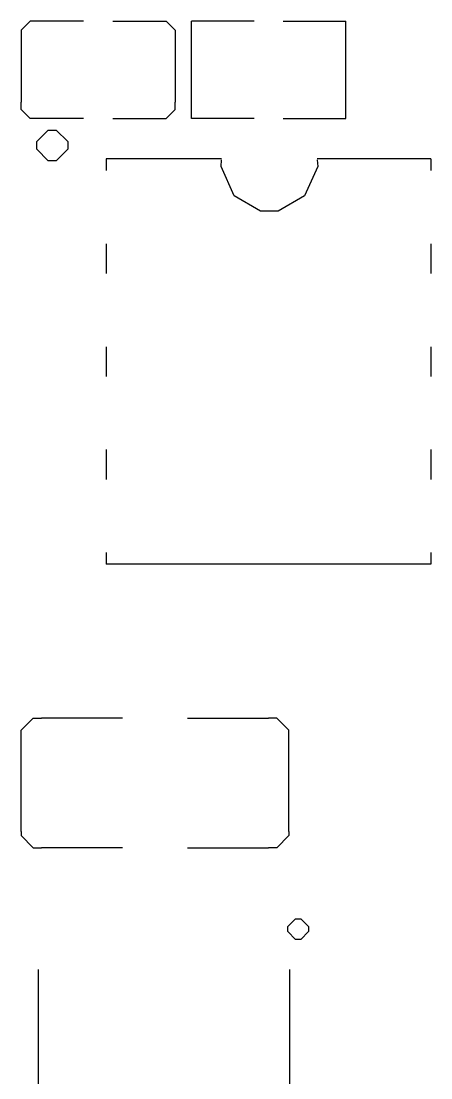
# Model space of a CAD drawing. Extents: x 0 to 132, y 0 to 98.
# Drawn here: x 92.1 to 97.15, y 57.69 to 70.73 of the extents above; entities that cross this region are included whole.
import ezdxf

# ---------------------------------------------------------------- set-up
doc = ezdxf.new("R2010")
doc.units = 0
doc.layers.get('0').update_dxf_attribs({"linetype": 'CONTINUOUS'})

msp = doc.modelspace()

# ---------------------------------------------------------------- linework, layer by layer
at = {"color": 0}
for p, q in [((92.2073, 70.7277), (92.0958, 70.6162)), ((92.2457, 70.7277), (92.2073, 70.7277)), ((92.8659, 70.7277), (92.2457, 70.7277)), ((93.2258, 70.7277), (93.8459, 70.7277)), ((93.8459, 70.7277), (93.883, 70.7277)), ((93.883, 70.7277), (93.9959, 70.6162)), ((94.1973, 69.529), (94.1973, 70.7291)), ((94.9674, 70.7291), (94.1973, 70.7291)), ((95.3273, 70.7291), (96.0974, 70.7291)), ((96.0974, 69.529), (96.0974, 70.7291)), ((92.0958, 70.6162), (92.0958, 70.5778)), ((92.0958, 70.5778), (92.0958, 70.528)), ((93.9959, 70.6162), (93.9959, 70.5788)), ((93.9959, 70.5788), (93.9959, 70.528)), ((92.0958, 70.528), (92.0958, 69.7286)), ((93.9959, 70.528), (93.9959, 69.7286)), ((92.0958, 69.6778), (92.0958, 69.7286)), ((92.0958, 69.6405), (92.0958, 69.6778)), ((92.2073, 69.529), (92.0958, 69.6405)), ((93.883, 69.529), (93.9959, 69.6405)), ((93.9959, 69.6778), (93.9959, 69.7286)), ((93.9959, 69.6405), (93.9959, 69.6778)), ((92.2457, 69.529), (92.2073, 69.529)), ((92.8659, 69.529), (92.2457, 69.529)), ((93.2258, 69.529), (93.8459, 69.529)), ((93.8459, 69.529), (93.883, 69.529)), ((94.9674, 69.529), (94.1973, 69.529)), ((95.3273, 69.529), (96.0974, 69.529)), ((92.2884, 69.2436), (92.4306, 69.3857)), ((92.4306, 69.3857), (92.4789, 69.3857)), ((92.4789, 69.3857), (92.5255, 69.3857)), ((92.5255, 69.3857), (92.6705, 69.2436)), ((92.2884, 69.1956), (92.2884, 69.2436)), ((92.6705, 69.2436), (92.6705, 69.1956)), ((92.2884, 69.1487), (92.2884, 69.1956)), ((92.4306, 69.0051), (92.2884, 69.1487)), ((92.6705, 69.1487), (92.5255, 69.0051)), ((92.6705, 69.1956), (92.6705, 69.1487)), ((92.4789, 69.0051), (92.4306, 69.0051)), ((92.5255, 69.0051), (92.4789, 69.0051)), ((93.1457, 69.0287), (93.1457, 68.8841)), ((94.5667, 69.0287), (93.1457, 69.0287)), ((94.5596, 68.9335), (94.5667, 69.0192)), ((97.1462, 69.0287), (95.746, 69.0287)), ((95.746, 69.0192), (95.7516, 68.9335)), ((97.1462, 69.0287), (97.1462, 68.8841)), ((94.7222, 68.5726), (94.5596, 68.9335)), ((95.7516, 68.9335), (95.589, 68.5726)), ((95.0475, 68.3824), (94.7222, 68.5726)), ((95.589, 68.5726), (95.2638, 68.3824)), ((95.1562, 68.3824), (95.0475, 68.3824)), ((95.2638, 68.3824), (95.1562, 68.3824)), ((93.1457, 67.9827), (93.1457, 67.6148)), ((97.1462, 67.9827), (97.1462, 67.6148)), ((93.1457, 66.712), (93.1457, 66.3444)), ((97.1462, 66.712), (97.1462, 66.3444)), ((93.1457, 65.4431), (93.1457, 65.0737)), ((97.1462, 65.4431), (97.1462, 65.0737)), ((93.1457, 64.1724), (93.1457, 64.0278)), ((97.1462, 64.1724), (97.1462, 64.0278)), ((97.1462, 64.0278), (93.1457, 64.0278)), ((92.0958, 61.9799), (92.2457, 62.1288)), ((92.2457, 62.1288), (92.2969, 62.1288)), ((92.2969, 62.1288), (92.3466, 62.1288)), ((93.3457, 62.1288), (92.3466, 62.1288)), ((94.1462, 62.1288), (95.1466, 62.1288)), ((95.1964, 62.1288), (95.1466, 62.1288)), ((95.2458, 62.1288), (95.1964, 62.1288)), ((95.3961, 61.9799), (95.2458, 62.1288)), ((92.0958, 61.9291), (92.0958, 61.9799)), ((95.3961, 61.9291), (95.3961, 61.9799)), ((92.0958, 60.7289), (92.0958, 61.9291)), ((95.3961, 60.7289), (95.3961, 61.9291)), ((92.0958, 60.7289), (92.0958, 60.6792)), ((92.0958, 60.6792), (92.2457, 60.5289)), ((95.3961, 60.6792), (95.2458, 60.5289)), ((95.3961, 60.7289), (95.3961, 60.6792)), ((92.2457, 60.5289), (92.2969, 60.5289)), ((92.2969, 60.5289), (92.3466, 60.5289)), ((93.3457, 60.5289), (92.3466, 60.5289)), ((94.1462, 60.5289), (95.1466, 60.5289)), ((95.1964, 60.5289), (95.1466, 60.5289)), ((95.2458, 60.5289), (95.1964, 60.5289)), ((95.3837, 59.5574), (95.4786, 59.6526)), ((95.4786, 59.6526), (95.5118, 59.6526)), ((95.5118, 59.6526), (95.5435, 59.6526)), ((95.5435, 59.6526), (95.6388, 59.5574)), ((95.3837, 59.5256), (95.3837, 59.5574)), ((95.3837, 59.4942), (95.3837, 59.5256)), ((95.4786, 59.399), (95.3837, 59.4942)), ((95.6388, 59.4942), (95.5435, 59.399)), ((95.6388, 59.5574), (95.6388, 59.5256)), ((95.6388, 59.5256), (95.6388, 59.4942)), ((95.5118, 59.399), (95.4786, 59.399)), ((95.5435, 59.399), (95.5118, 59.399)), ((92.3107, 57.2287), (92.3107, 59.0282)), ((95.4098, 57.2287), (95.4098, 59.0282))]:
    msp.add_line(p, q, dxfattribs=at)

doc.saveas('drawing.dxf')
